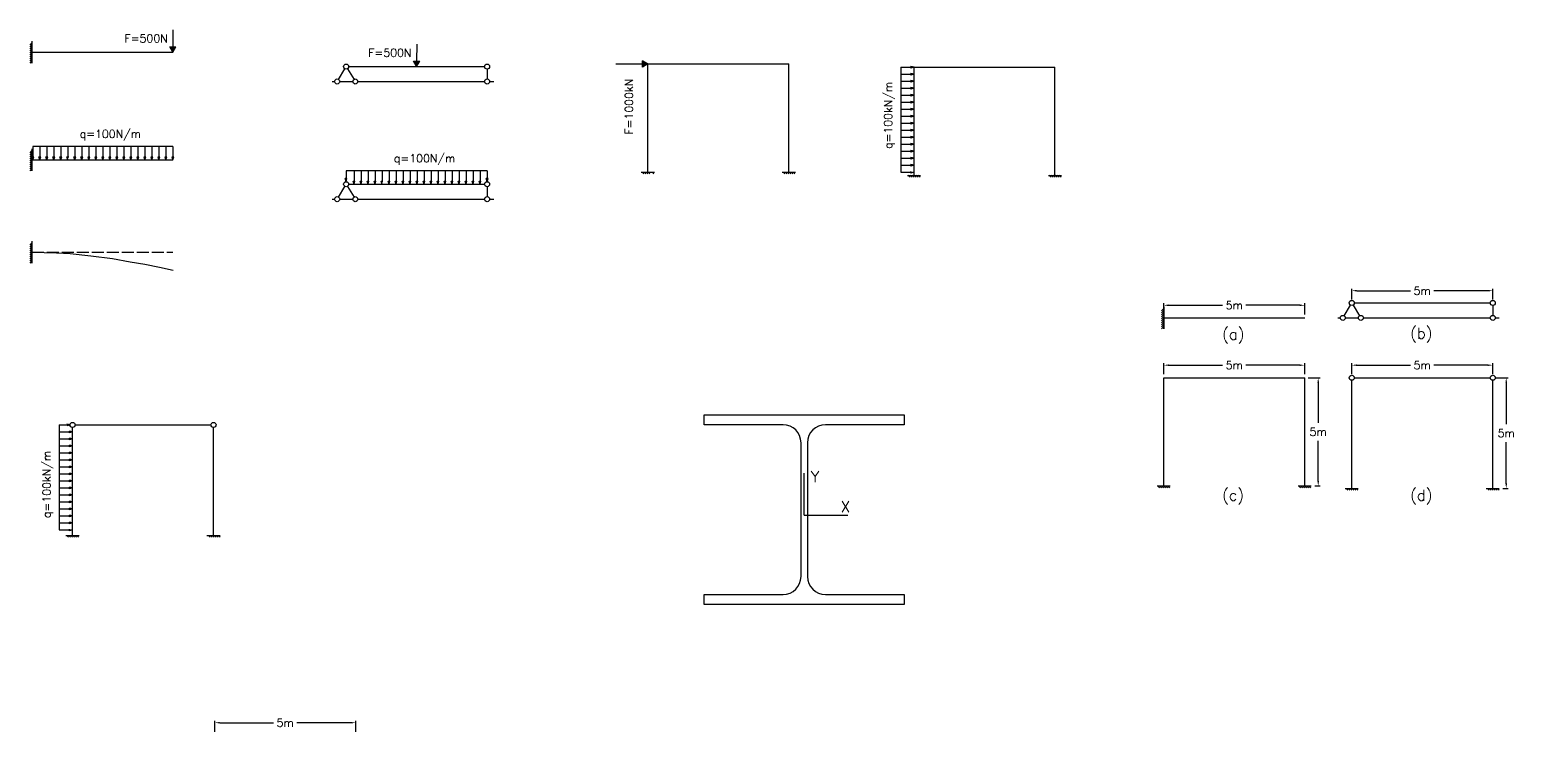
# Model space of a CAD drawing. Extents: x -3236 to -206, y -707 to -1.
# Drawn here: x -1691 to -206, y -707 to -1 of the extents above; entities that cross this region are included whole.
import ezdxf

# ---------------------------------------------------------------- set-up
doc = ezdxf.new("R2010")
doc.units = 0
doc.header["$MEASUREMENT"] = 0
doc.linetypes.add('ACAD_ISO02W100', pattern=[15, 12, -3])
doc.styles.get("Standard").update_dxf_attribs({"font": 'txt.shx', "height": 8})
doc.dimstyles.get("Standard").update_dxf_attribs({"dimtxt": 8, "dimasz": 5, "dimexe": 2, "dimexo": 3.5, "dimgap": 5, "dimtad": 0, "dimtih": 1, "dimtoh": 1, "dimdec": 4, "dimzin": 0, "dimdsep": 46, "dimtxsty": 'Standard', "dimcen": 0.09, "dimadec": 0, "dimazin": 0, "dimtfac": 1, "dimtdec": 4, "dimtofl": 0, "dimtmove": 0, "dimatfit": 3, "dimfxl": 1, "dimtolj": 1, "dimtzin": 0, "dimarcsym": 0})

# ---------------------------------------------------------------- blocks, each defined once
blk = doc.blocks.new('*D0')
at = {"color": 0, "lineweight": -2, "transparency": 16777216}
for p, q in [((-556.9, -286.1), (-556.9, -275)), ((-551.9, -277), (-498.1, -277)), ((-421, -277), (-474.8, -277)), ((-416, -286.1), (-416, -275))]:
    blk.add_line(p, q, dxfattribs=at)
at = {"color": 0, "transparency": 16777216}
for points in [[(-551.9, -276.1), (-551.9, -277.8), (-556.9, -277)], [(-421, -276.1), (-421, -277.8), (-416, -277)]]:
    blk.add_solid(points, dxfattribs=at)
at = {"layer": 'Defpoints', "color": 0, "transparency": 16777216}
for p in [(-556.9, -277), (-556.9, -289.6), (-416, -289.6)]:
    blk.add_point(p, dxfattribs=at)
at = {"color": 0, "transparency": 16777216, "insert": (-486.4, -277), "char_height": 8, "attachment_point": 5}
blk.add_mtext('\\A1;5m', dxfattribs=at)
blk = doc.blocks.new('*D1')
at = {"color": 0, "lineweight": -2, "transparency": 16777216}
for p, q in [((-368.9, -271.1), (-368.9, -260.4)), ((-363.9, -262.4), (-310.1, -262.4)), ((-233, -262.4), (-286.8, -262.4)), ((-228, -271.1), (-228, -260.4))]:
    blk.add_line(p, q, dxfattribs=at)
at = {"color": 0, "transparency": 16777216}
for points in [[(-363.9, -261.5), (-363.9, -263.2), (-368.9, -262.4)], [(-233, -261.5), (-233, -263.2), (-228, -262.4)]]:
    blk.add_solid(points, dxfattribs=at)
at = {"layer": 'Defpoints', "color": 0, "transparency": 16777216}
for p in [(-368.9, -262.4), (-368.9, -274.6), (-228, -274.6)]:
    blk.add_point(p, dxfattribs=at)
at = {"color": 0, "transparency": 16777216, "insert": (-298.5, -262.4), "char_height": 8, "attachment_point": 5}
blk.add_mtext('\\A1;5m', dxfattribs=at)
blk = doc.blocks.new('*D2')
at = {"color": 0, "lineweight": -2, "transparency": 16777216}
for p, q in [((-1505.8, -703.7), (-1505.8, -692.6)), ((-1500.8, -694.6), (-1447, -694.6)), ((-1369.9, -694.6), (-1423.7, -694.6)), ((-1364.9, -703.7), (-1364.9, -692.6))]:
    blk.add_line(p, q, dxfattribs=at)
at = {"color": 0, "transparency": 16777216}
for points in [[(-1500.8, -693.8), (-1500.8, -695.4), (-1505.8, -694.6)], [(-1369.9, -693.8), (-1369.9, -695.4), (-1364.9, -694.6)]]:
    blk.add_solid(points, dxfattribs=at)
at = {"layer": 'Defpoints', "color": 0, "transparency": 16777216}
for p in [(-1505.8, -694.6), (-1505.8, -707.2), (-1364.9, -707.2)]:
    blk.add_point(p, dxfattribs=at)
at = {"color": 0, "transparency": 16777216, "insert": (-1435.4, -694.6), "char_height": 8, "attachment_point": 5}
blk.add_mtext('\\A1;5m', dxfattribs=at)
blk = doc.blocks.new('*D3')
at = {"color": 0, "lineweight": -2, "transparency": 16777216}
for p, q in [((-556.9, -346), (-556.9, -334.9)), ((-551.9, -336.9), (-498.1, -336.9)), ((-421, -336.9), (-474.8, -336.9)), ((-416, -346), (-416, -334.9))]:
    blk.add_line(p, q, dxfattribs=at)
at = {"color": 0, "transparency": 16777216}
for points in [[(-551.9, -336.1), (-551.9, -337.7), (-556.9, -336.9)], [(-421, -336.1), (-421, -337.7), (-416, -336.9)]]:
    blk.add_solid(points, dxfattribs=at)
at = {"layer": 'Defpoints', "color": 0, "transparency": 16777216}
for p in [(-556.9, -336.9), (-556.9, -349.5), (-416, -349.5)]:
    blk.add_point(p, dxfattribs=at)
at = {"color": 0, "transparency": 16777216, "insert": (-486.4, -336.9), "char_height": 8, "attachment_point": 5}
blk.add_mtext('\\A1;5m', dxfattribs=at)
blk = doc.blocks.new('*D4')
at = {"color": 0, "lineweight": -2, "transparency": 16777216}
for p, q in [((-412.5, -349.5), (-400.5, -349.5)), ((-402.5, -354.5), (-402.5, -394.6)), ((-402.5, -452.7), (-402.5, -412.6)), ((-405.9, -457.7), (-400.5, -457.7))]:
    blk.add_line(p, q, dxfattribs=at)
at = {"color": 0, "transparency": 16777216}
for points in [[(-403.3, -354.5), (-401.6, -354.5), (-402.5, -349.5)], [(-403.3, -452.7), (-401.6, -452.7), (-402.5, -457.7)]]:
    blk.add_solid(points, dxfattribs=at)
at = {"layer": 'Defpoints', "color": 0, "transparency": 16777216}
for p in [(-416, -349.5), (-402.5, -349.5), (-409.4, -457.7)]:
    blk.add_point(p, dxfattribs=at)
at = {"color": 0, "transparency": 16777216, "insert": (-402.5, -403.6), "char_height": 8, "attachment_point": 5}
blk.add_mtext('\\A1;5m', dxfattribs=at)
blk = doc.blocks.new('*D5')
at = {"color": 0, "lineweight": -2, "transparency": 16777216}
for p, q in [((-368.9, -346), (-368.9, -334.9)), ((-363.9, -336.9), (-310.1, -336.9)), ((-233, -336.9), (-286.8, -336.9)), ((-228, -346), (-228, -334.9))]:
    blk.add_line(p, q, dxfattribs=at)
at = {"color": 0, "transparency": 16777216}
for points in [[(-363.9, -336.1), (-363.9, -337.7), (-368.9, -336.9)], [(-233, -336.1), (-233, -337.7), (-228, -336.9)]]:
    blk.add_solid(points, dxfattribs=at)
at = {"layer": 'Defpoints', "color": 0, "transparency": 16777216}
for p in [(-368.9, -336.9), (-368.9, -349.5), (-228, -349.5)]:
    blk.add_point(p, dxfattribs=at)
at = {"color": 0, "transparency": 16777216, "insert": (-298.5, -336.9), "char_height": 8, "attachment_point": 5}
blk.add_mtext('\\A1;5m', dxfattribs=at)
blk = doc.blocks.new('*D6')
at = {"color": 0, "lineweight": -2, "transparency": 16777216}
for p, q in [((-224.5, -349.5), (-212.5, -349.5)), ((-214.5, -354.5), (-214.5, -395.9)), ((-214.5, -455.2), (-214.5, -413.9)), ((-217.9, -460.2), (-212.5, -460.2))]:
    blk.add_line(p, q, dxfattribs=at)
at = {"color": 0, "transparency": 16777216}
for points in [[(-215.3, -354.5), (-213.6, -354.5), (-214.5, -349.5)], [(-215.3, -455.2), (-213.6, -455.2), (-214.5, -460.2)]]:
    blk.add_solid(points, dxfattribs=at)
at = {"layer": 'Defpoints', "color": 0, "transparency": 16777216}
for p in [(-228, -349.5), (-214.5, -349.5), (-221.4, -460.2)]:
    blk.add_point(p, dxfattribs=at)
at = {"color": 0, "transparency": 16777216, "insert": (-214.5, -404.9), "char_height": 8, "attachment_point": 5}
blk.add_mtext('\\A1;5m', dxfattribs=at)

msp = doc.modelspace()

# ---------------------------------------------------------------- hatches: boundary and pattern name
h = msp.add_hatch(color=256)
h.dxf.hatch_style = 1
h.paths.add_polyline_path([(-1544.63204, -18.43023), (-1550.81425, -18.43023), (-1547.72314, -23.78418)])
h = msp.add_hatch(color=256)
h.dxf.hatch_style = 1
h.paths.add_polyline_path([(-1300.88651, -32.77367), (-1307.06872, -32.77367), (-1303.97761, -38.12762)])
h = msp.add_hatch(color=256)
h.dxf.hatch_style = 1
h.paths.add_polyline_path([(-1078.10174, -38.62758), (-1072.74779, -35.53648), (-1078.10174, -32.44538)])
h = msp.add_hatch(color=256)
h.dxf.hatch_style = 1
h.paths.add_polyline_path([(-809.79232, -37.98875), (-809.79232, -39.67542), (-806.64496, -38.83209)])
h = msp.add_hatch(color=256)
h.dxf.hatch_style = 1
h.paths.add_polyline_path([(-809.79232, -44.98875), (-809.79232, -46.67542), (-806.64496, -45.83209)])
h = msp.add_hatch(color=256)
h.dxf.hatch_style = 1
h.paths.add_polyline_path([(-809.79232, -51.98875), (-809.79232, -53.67542), (-806.64496, -52.83209)])
h = msp.add_hatch(color=256)
h.dxf.hatch_style = 1
h.paths.add_polyline_path([(-809.79232, -58.98875), (-809.79232, -60.67542), (-806.64496, -59.83209)])
h = msp.add_hatch(color=256)
h.dxf.hatch_style = 1
h.paths.add_polyline_path([(-809.79232, -65.98875), (-809.79232, -67.67542), (-806.64496, -66.83209)])
h = msp.add_hatch(color=256)
h.dxf.hatch_style = 1
h.paths.add_polyline_path([(-809.79232, -72.98875), (-809.79232, -74.67542), (-806.64496, -73.83209)])
h = msp.add_hatch(color=256)
h.dxf.hatch_style = 1
h.paths.add_polyline_path([(-809.79232, -79.98875), (-809.79232, -81.67542), (-806.64496, -80.83209)])
h = msp.add_hatch(color=256)
h.dxf.hatch_style = 1
h.paths.add_polyline_path([(-809.79232, -86.98875), (-809.79232, -88.67542), (-806.64496, -87.83209)])
h = msp.add_hatch(color=256)
h.dxf.hatch_style = 1
h.paths.add_polyline_path([(-809.79232, -93.98875), (-809.79232, -95.67542), (-806.64496, -94.83209)])
h = msp.add_hatch(color=256)
h.dxf.hatch_style = 1
h.paths.add_polyline_path([(-809.79232, -100.98875), (-809.79232, -102.67542), (-806.64496, -101.83209)])
h = msp.add_hatch(color=256)
h.dxf.hatch_style = 1
h.paths.add_polyline_path([(-809.79232, -107.98875), (-809.79232, -109.67542), (-806.64496, -108.83209)])
h = msp.add_hatch(color=256)
h.dxf.hatch_style = 1
h.paths.add_polyline_path([(-809.79232, -107.98875), (-809.79232, -109.67542), (-806.64496, -108.83209)])
h = msp.add_hatch(color=256)
h.dxf.hatch_style = 1
h.paths.add_polyline_path([(-809.79232, -114.98875), (-809.79232, -116.67542), (-806.64496, -115.83209)])
h = msp.add_hatch(color=256)
h.dxf.hatch_style = 1
h.paths.add_polyline_path([(-1686.87981, -128.28433), (-1688.56648, -128.28433), (-1687.72314, -131.43169)])
h = msp.add_hatch(color=256)
h.dxf.hatch_style = 1
h.paths.add_polyline_path([(-1679.87981, -128.28433), (-1681.56648, -128.28433), (-1680.72314, -131.43169)])
h = msp.add_hatch(color=256)
h.dxf.hatch_style = 1
h.paths.add_polyline_path([(-1672.87981, -128.28433), (-1674.56648, -128.28433), (-1673.72314, -131.43169)])
h = msp.add_hatch(color=256)
h.dxf.hatch_style = 1
h.paths.add_polyline_path([(-1665.87981, -128.28433), (-1667.56648, -128.28433), (-1666.72314, -131.43169)])
h = msp.add_hatch(color=256)
h.dxf.hatch_style = 1
h.paths.add_polyline_path([(-1658.87981, -128.28433), (-1660.56648, -128.28433), (-1659.72314, -131.43169)])
h = msp.add_hatch(color=256)
h.dxf.hatch_style = 1
h.paths.add_polyline_path([(-1651.87981, -128.28433), (-1653.56648, -128.28433), (-1652.72314, -131.43169)])
h = msp.add_hatch(color=256)
h.dxf.hatch_style = 1
h.paths.add_polyline_path([(-1644.87981, -128.28433), (-1646.56648, -128.28433), (-1645.72314, -131.43169)])
h = msp.add_hatch(color=256)
h.dxf.hatch_style = 1
h.paths.add_polyline_path([(-1637.87981, -128.28433), (-1639.56648, -128.28433), (-1638.72314, -131.43169)])
h = msp.add_hatch(color=256)
h.dxf.hatch_style = 1
h.paths.add_polyline_path([(-1630.87981, -128.28433), (-1632.56648, -128.28433), (-1631.72314, -131.43169)])
h = msp.add_hatch(color=256)
h.dxf.hatch_style = 1
h.paths.add_polyline_path([(-1623.87981, -128.28433), (-1625.56648, -128.28433), (-1624.72314, -131.43169)])
h = msp.add_hatch(color=256)
h.dxf.hatch_style = 1
h.paths.add_polyline_path([(-1616.87981, -128.28433), (-1618.56648, -128.28433), (-1617.72314, -131.43169)])
h = msp.add_hatch(color=256)
h.dxf.hatch_style = 1
h.paths.add_polyline_path([(-1616.87981, -128.28433), (-1618.56648, -128.28433), (-1617.72314, -131.43169)])
h = msp.add_hatch(color=256)
h.dxf.hatch_style = 1
h.paths.add_polyline_path([(-1609.87981, -128.28433), (-1611.56648, -128.28433), (-1610.72314, -131.43169)])
h = msp.add_hatch(color=256)
h.dxf.hatch_style = 1
h.paths.add_polyline_path([(-1602.87981, -128.28433), (-1604.56648, -128.28433), (-1603.72314, -131.43169)])
h = msp.add_hatch(color=256)
h.dxf.hatch_style = 1
h.paths.add_polyline_path([(-1595.87981, -128.28433), (-1597.56648, -128.28433), (-1596.72314, -131.43169)])
h = msp.add_hatch(color=256)
h.dxf.hatch_style = 1
h.paths.add_polyline_path([(-1588.87981, -128.28433), (-1590.56648, -128.28433), (-1589.72314, -131.43169)])
h = msp.add_hatch(color=256)
h.dxf.hatch_style = 1
h.paths.add_polyline_path([(-1581.87981, -128.28433), (-1583.56648, -128.28433), (-1582.72314, -131.43169)])
h = msp.add_hatch(color=256)
h.dxf.hatch_style = 1
h.paths.add_polyline_path([(-1574.87981, -128.28433), (-1576.56648, -128.28433), (-1575.72314, -131.43169)])
h = msp.add_hatch(color=256)
h.dxf.hatch_style = 1
h.paths.add_polyline_path([(-1567.87981, -128.28433), (-1569.56648, -128.28433), (-1568.72314, -131.43169)])
h = msp.add_hatch(color=256)
h.dxf.hatch_style = 1
h.paths.add_polyline_path([(-1560.87981, -128.28433), (-1562.56648, -128.28433), (-1561.72314, -131.43169)])
h = msp.add_hatch(color=256)
h.dxf.hatch_style = 1
h.paths.add_polyline_path([(-1553.87981, -128.28433), (-1555.56648, -128.28433), (-1554.72314, -131.43169)])
h = msp.add_hatch(color=256)
h.dxf.hatch_style = 1
h.paths.add_polyline_path([(-1546.87981, -128.28433), (-1548.56648, -128.28433), (-1547.72314, -131.43169)])
h = msp.add_hatch(color=256)
h.dxf.hatch_style = 1
h.paths.add_polyline_path([(-809.79232, -121.98875), (-809.79232, -123.67542), (-806.64496, -122.83209)])
h = msp.add_hatch(color=256)
h.dxf.hatch_style = 1
h.paths.add_polyline_path([(-809.79232, -128.98875), (-809.79232, -130.67542), (-806.64496, -129.83209)])
h = msp.add_hatch(color=256)
h.dxf.hatch_style = 1
h.paths.add_polyline_path([(-809.79232, -135.98875), (-809.79232, -137.67542), (-806.64496, -136.83209)])
h = msp.add_hatch(color=256)
h.dxf.hatch_style = 1
h.paths.add_polyline_path([(-809.79232, -142.98875), (-809.79232, -144.67542), (-806.64496, -143.83209)])
h = msp.add_hatch(color=256)
h.dxf.hatch_style = 1
h.paths.add_polyline_path([(-1373.60812, -150.1822), (-1375.29478, -150.1822), (-1374.45145, -153.32956)])
h = msp.add_hatch(color=256)
h.dxf.hatch_style = 1
h.paths.add_polyline_path([(-1365.66044, -152.69905), (-1367.34711, -152.69905), (-1366.50377, -155.84642)])
h = msp.add_hatch(color=256)
h.dxf.hatch_style = 1
h.paths.add_polyline_path([(-1358.66044, -152.69905), (-1360.34711, -152.69905), (-1359.50377, -155.84642)])
h = msp.add_hatch(color=256)
h.dxf.hatch_style = 1
h.paths.add_polyline_path([(-1351.66044, -152.69905), (-1353.34711, -152.69905), (-1352.50377, -155.84642)])
h = msp.add_hatch(color=256)
h.dxf.hatch_style = 1
h.paths.add_polyline_path([(-1344.66044, -152.69905), (-1346.34711, -152.69905), (-1345.50377, -155.84642)])
h = msp.add_hatch(color=256)
h.dxf.hatch_style = 1
h.paths.add_polyline_path([(-1337.66044, -152.69905), (-1339.34711, -152.69905), (-1338.50377, -155.84642)])
h = msp.add_hatch(color=256)
h.dxf.hatch_style = 1
h.paths.add_polyline_path([(-1330.66044, -152.69905), (-1332.34711, -152.69905), (-1331.50377, -155.84642)])
h = msp.add_hatch(color=256)
h.dxf.hatch_style = 1
h.paths.add_polyline_path([(-1323.66044, -152.69905), (-1325.34711, -152.69905), (-1324.50377, -155.84642)])
h = msp.add_hatch(color=256)
h.dxf.hatch_style = 1
h.paths.add_polyline_path([(-1316.66044, -152.69905), (-1318.34711, -152.69905), (-1317.50377, -155.84642)])
h = msp.add_hatch(color=256)
h.dxf.hatch_style = 1
h.paths.add_polyline_path([(-1309.66044, -152.69905), (-1311.34711, -152.69905), (-1310.50377, -155.84642)])
h = msp.add_hatch(color=256)
h.dxf.hatch_style = 1
h.paths.add_polyline_path([(-1302.66044, -152.69905), (-1304.34711, -152.69905), (-1303.50377, -155.84642)])
h = msp.add_hatch(color=256)
h.dxf.hatch_style = 1
h.paths.add_polyline_path([(-1302.66044, -152.69905), (-1304.34711, -152.69905), (-1303.50377, -155.84642)])
h = msp.add_hatch(color=256)
h.dxf.hatch_style = 1
h.paths.add_polyline_path([(-1295.66044, -152.69905), (-1297.34711, -152.69905), (-1296.50377, -155.84642)])
h = msp.add_hatch(color=256)
h.dxf.hatch_style = 1
h.paths.add_polyline_path([(-1288.66044, -152.69905), (-1290.34711, -152.69905), (-1289.50377, -155.84642)])
h = msp.add_hatch(color=256)
h.dxf.hatch_style = 1
h.paths.add_polyline_path([(-1281.66044, -152.69905), (-1283.34711, -152.69905), (-1282.50377, -155.84642)])
h = msp.add_hatch(color=256)
h.dxf.hatch_style = 1
h.paths.add_polyline_path([(-1274.66044, -152.69905), (-1276.34711, -152.69905), (-1275.50377, -155.84642)])
h = msp.add_hatch(color=256)
h.dxf.hatch_style = 1
h.paths.add_polyline_path([(-1267.66044, -152.69905), (-1269.34711, -152.69905), (-1268.50377, -155.84642)])
h = msp.add_hatch(color=256)
h.dxf.hatch_style = 1
h.paths.add_polyline_path([(-1260.66044, -152.69905), (-1262.34711, -152.69905), (-1261.50377, -155.84642)])
h = msp.add_hatch(color=256)
h.dxf.hatch_style = 1
h.paths.add_polyline_path([(-1253.66044, -152.69905), (-1255.34711, -152.69905), (-1254.50377, -155.84642)])
h = msp.add_hatch(color=256)
h.dxf.hatch_style = 1
h.paths.add_polyline_path([(-1246.66044, -152.69905), (-1248.34711, -152.69905), (-1247.50377, -155.84642)])
h = msp.add_hatch(color=256)
h.dxf.hatch_style = 1
h.paths.add_polyline_path([(-1239.66044, -152.69905), (-1241.34711, -152.69905), (-1240.50377, -155.84642)])
h = msp.add_hatch(color=256)
h.dxf.hatch_style = 1
h.paths.add_polyline_path([(-1232.60026, -150.1822), (-1234.28692, -150.1822), (-1233.44359, -153.32956)])
h = msp.add_hatch(color=256)
h.dxf.hatch_style = 1
h.paths.add_polyline_path([(-1653.67485, -395.80239), (-1653.67485, -397.48906), (-1650.52749, -396.64573)])
h = msp.add_hatch(color=256)
h.dxf.hatch_style = 1
h.paths.add_polyline_path([(-1651.15799, -402.80239), (-1651.15799, -404.48906), (-1648.01063, -403.64573)])
h = msp.add_hatch(color=256)
h.dxf.hatch_style = 1
h.paths.add_polyline_path([(-1651.15799, -409.80239), (-1651.15799, -411.48906), (-1648.01063, -410.64573)])
h = msp.add_hatch(color=256)
h.dxf.hatch_style = 1
h.paths.add_polyline_path([(-1651.15799, -416.80239), (-1651.15799, -418.48906), (-1648.01063, -417.64573)])
h = msp.add_hatch(color=256)
h.dxf.hatch_style = 1
h.paths.add_polyline_path([(-1651.15799, -423.80239), (-1651.15799, -425.48906), (-1648.01063, -424.64573)])
h = msp.add_hatch(color=256)
h.dxf.hatch_style = 1
h.paths.add_polyline_path([(-1651.15799, -430.80239), (-1651.15799, -432.48906), (-1648.01063, -431.64573)])
h = msp.add_hatch(color=256)
h.dxf.hatch_style = 1
h.paths.add_polyline_path([(-1651.15799, -437.80239), (-1651.15799, -439.48906), (-1648.01063, -438.64573)])
h = msp.add_hatch(color=256)
h.dxf.hatch_style = 1
h.paths.add_polyline_path([(-1651.15799, -444.80239), (-1651.15799, -446.48906), (-1648.01063, -445.64573)])
h = msp.add_hatch(color=256)
h.dxf.hatch_style = 1
h.paths.add_polyline_path([(-1651.15799, -451.80239), (-1651.15799, -453.48906), (-1648.01063, -452.64573)])
h = msp.add_hatch(color=256)
h.dxf.hatch_style = 1
h.paths.add_polyline_path([(-1651.15799, -458.80239), (-1651.15799, -460.48906), (-1648.01063, -459.64573)])
h = msp.add_hatch(color=256)
h.dxf.hatch_style = 1
h.paths.add_polyline_path([(-1651.15799, -465.80239), (-1651.15799, -467.48906), (-1648.01063, -466.64573)])
h = msp.add_hatch(color=256)
h.dxf.hatch_style = 1
h.paths.add_polyline_path([(-1651.15799, -465.80239), (-1651.15799, -467.48906), (-1648.01063, -466.64573)])
h = msp.add_hatch(color=256)
h.dxf.hatch_style = 1
h.paths.add_polyline_path([(-1651.15799, -472.80239), (-1651.15799, -474.48906), (-1648.01063, -473.64573)])
h = msp.add_hatch(color=256)
h.dxf.hatch_style = 1
h.paths.add_polyline_path([(-1651.15799, -479.80239), (-1651.15799, -481.48906), (-1648.01063, -480.64573)])
h = msp.add_hatch(color=256)
h.dxf.hatch_style = 1
h.paths.add_polyline_path([(-1651.15799, -486.80239), (-1651.15799, -488.48906), (-1648.01063, -487.64573)])
h = msp.add_hatch(color=256)
h.dxf.hatch_style = 1
h.paths.add_polyline_path([(-1651.15799, -493.80239), (-1651.15799, -495.48906), (-1648.01063, -494.64573)])
h = msp.add_hatch(color=256)
h.dxf.hatch_style = 1
h.paths.add_polyline_path([(-1651.15799, -500.80239), (-1651.15799, -502.48906), (-1648.01063, -501.64573)])

# ---------------------------------------------------------------- linework, layer by layer
for p, q in [((-1688.67082, -14.5315), (-1690.86851, -16.72919)), ((-1688.67082, -12.83916), (-1688.67082, -34.72919)), ((-1547.60277, -1.2287), (-1547.67848, -18.43023)), ((-1688.67082, -16.5315), (-1690.86851, -18.72919)), ((-1688.67082, -16.5315), (-1690.86851, -18.72919)), ((-1688.67082, -18.5315), (-1690.86851, -20.72919)), ((-1688.67082, -20.5315), (-1690.86851, -22.72919)), ((-1688.67082, -22.5315), (-1690.86851, -24.72919)), ((-1688.67082, -22.5315), (-1690.86851, -24.72919)), ((-1688.67082, -24.5315), (-1690.86851, -26.72919)), ((-1688.67082, -26.5315), (-1690.86851, -28.72919)), ((-1688.67082, -28.5315), (-1690.86851, -30.72919)), ((-1688.67082, -34.72919), (-1688.67082, -23.78418)), ((-1688.67082, -23.78418), (-1547.72314, -23.78418)), ((-1547.72314, -23.78418), (-1550.81425, -18.43023)), ((-1550.81425, -18.43023), (-1544.63204, -18.43023)), ((-1547.72314, -23.78418), (-1544.63204, -18.43023)), ((-1303.85724, -15.57214), (-1303.93295, -32.77367)), ((-1688.67082, -30.5315), (-1690.86851, -32.72919)), ((-1688.67082, -32.5315), (-1690.86851, -34.72919)), ((-1382.13695, -50.9353), (-1375.74647, -40.28574)), ((-1373.13504, -40.27276), (-1366.58379, -50.94828)), ((-1371.93459, -38.12762), (-1236.02063, -38.12762)), ((-1303.97761, -38.12762), (-1307.06872, -32.77367)), ((-1307.06872, -32.77367), (-1300.88651, -32.77367)), ((-1303.97761, -38.12762), (-1300.88651, -32.77367)), ((-1233.50377, -40.64447), (-1233.50377, -50.57657)), ((-1104.69641, -35.41611), (-1078.10174, -35.49181)), ((-1072.74779, -35.53648), (-1078.10174, -32.44538)), ((-1078.10174, -38.62758), (-1078.10174, -32.44538)), ((-1072.74779, -35.53648), (-1078.10174, -38.62758)), ((-1072.74779, -143.76428), (-1072.74779, -35.53648)), ((-1072.74779, -35.53648), (-931.80011, -35.53648)), ((-931.80011, -143.76428), (-931.80011, -35.53648)), ((-819.87448, -38.71172), (-809.79232, -38.78742)), ((-819.87448, -38.71172), (-819.87448, -143.71172)), ((-806.64496, -38.83209), (-809.79232, -37.98875)), ((-809.79232, -39.67542), (-809.79232, -37.98875)), ((-806.64496, -38.83209), (-809.79232, -39.67542)), ((-806.64496, -147.05989), (-806.64496, -38.83209)), ((-806.64496, -38.83209), (-665.69728, -38.83209)), ((-665.69728, -147.05989), (-665.69728, -38.83209)), ((-1388.29324, -53.09342), (-1385.94883, -53.09342)), ((-1380.91512, -53.09342), (-1367.78423, -53.09342)), ((-1362.75052, -53.09342), (-1236.02063, -53.09342)), ((-1230.98692, -53.09342), (-1226.93656, -53.09342)), ((-819.87448, -45.71172), (-809.79232, -45.78742)), ((-819.87448, -52.71172), (-809.79232, -52.78742)), ((-806.64496, -45.83209), (-809.79232, -44.98875)), ((-809.79232, -46.67542), (-809.79232, -44.98875)), ((-806.64496, -45.83209), (-809.79232, -46.67542)), ((-806.64496, -52.83209), (-809.79232, -51.98875)), ((-809.79232, -53.67542), (-809.79232, -51.98875)), ((-806.64496, -52.83209), (-809.79232, -53.67542)), ((-806.64496, -59.83209), (-809.79232, -58.98875)), ((-809.79232, -60.67542), (-809.79232, -58.98875)), ((-819.87448, -59.71172), (-809.79232, -59.78742)), ((-819.87448, -66.71172), (-809.79232, -66.78742)), ((-819.87448, -73.71172), (-809.79232, -73.78742)), ((-806.64496, -59.83209), (-809.79232, -60.67542)), ((-806.64496, -66.83209), (-809.79232, -65.98875)), ((-809.79232, -67.67542), (-809.79232, -65.98875)), ((-806.64496, -66.83209), (-809.79232, -67.67542)), ((-806.64496, -73.83209), (-809.79232, -72.98875)), ((-809.79232, -74.67542), (-809.79232, -72.98875)), ((-806.64496, -73.83209), (-809.79232, -72.98875)), ((-809.79232, -74.67542), (-809.79232, -72.98875)), ((-806.64496, -73.83209), (-809.79232, -74.67542)), ((-806.64496, -73.83209), (-809.79232, -74.67542)), ((-819.87448, -80.71172), (-809.79232, -80.78742)), ((-819.87448, -87.71172), (-809.79232, -87.78742)), ((-806.64496, -80.83209), (-809.79232, -79.98875)), ((-809.79232, -81.67542), (-809.79232, -79.98875)), ((-806.64496, -80.83209), (-809.79232, -81.67542)), ((-806.64496, -87.83209), (-809.79232, -86.98875)), ((-809.79232, -88.67542), (-809.79232, -86.98875)), ((-806.64496, -87.83209), (-809.79232, -88.67542)), ((-819.87448, -94.71172), (-809.79232, -94.78742)), ((-819.87448, -101.71172), (-809.79232, -101.78742)), ((-806.64496, -94.83209), (-809.79232, -93.98875)), ((-809.79232, -95.67542), (-809.79232, -93.98875)), ((-806.64496, -94.83209), (-809.79232, -95.67542)), ((-806.64496, -101.83209), (-809.79232, -100.98875)), ((-809.79232, -102.67542), (-809.79232, -100.98875)), ((-806.64496, -101.83209), (-809.79232, -102.67542)), ((-1687.60277, -118.20217), (-1687.67848, -128.28433)), ((-1547.60277, -118.20217), (-1687.60277, -118.20217)), ((-1680.60277, -118.20217), (-1680.67848, -128.28433)), ((-1673.60277, -118.20217), (-1673.67848, -128.28433)), ((-1666.60277, -118.20217), (-1666.67848, -128.28433)), ((-1659.60277, -118.20217), (-1659.67848, -128.28433)), ((-1652.60277, -118.20217), (-1652.67848, -128.28433)), ((-1645.60277, -118.20217), (-1645.67848, -128.28433)), ((-1638.60277, -118.20217), (-1638.67848, -128.28433)), ((-1631.60277, -118.20217), (-1631.67848, -128.28433)), ((-1624.60277, -118.20217), (-1624.67848, -128.28433)), ((-1617.60277, -118.20217), (-1617.67848, -128.28433)), ((-1617.60277, -118.20217), (-1617.67848, -128.28433)), ((-1610.60277, -118.20217), (-1610.67848, -128.28433)), ((-1603.60277, -118.20217), (-1603.67848, -128.28433)), ((-1596.60277, -118.20217), (-1596.67848, -128.28433)), ((-1589.60277, -118.20217), (-1589.67848, -128.28433)), ((-1582.60277, -118.20217), (-1582.67848, -128.28433)), ((-1575.60277, -118.20217), (-1575.67848, -128.28433)), ((-1568.60277, -118.20217), (-1568.67848, -128.28433)), ((-1561.60277, -118.20217), (-1561.67848, -128.28433)), ((-1554.60277, -118.20217), (-1554.67848, -128.28433)), ((-1547.60277, -118.20217), (-1547.67848, -128.28433)), ((-819.87448, -108.71172), (-809.79232, -108.78742)), ((-819.87448, -108.71172), (-809.79232, -108.78742)), ((-819.87448, -115.71172), (-809.79232, -115.78742)), ((-806.64496, -108.83209), (-809.79232, -107.98875)), ((-809.79232, -109.67542), (-809.79232, -107.98875)), ((-806.64496, -108.83209), (-809.79232, -107.98875)), ((-809.79232, -109.67542), (-809.79232, -107.98875)), ((-806.64496, -108.83209), (-809.79232, -109.67542)), ((-806.64496, -108.83209), (-809.79232, -109.67542)), ((-806.64496, -115.83209), (-809.79232, -114.98875)), ((-809.79232, -116.67542), (-809.79232, -114.98875)), ((-806.64496, -115.83209), (-809.79232, -116.67542)), ((-1688.67082, -122.17902), (-1690.86851, -124.37671)), ((-1688.67082, -124.17902), (-1690.86851, -126.37671)), ((-1688.67082, -124.17902), (-1690.86851, -126.37671)), ((-1688.67082, -126.17902), (-1690.86851, -128.37671)), ((-1688.67082, -128.17902), (-1690.86851, -130.37671)), ((-1688.67082, -130.17902), (-1690.86851, -132.37671)), ((-1688.67082, -130.17902), (-1690.86851, -132.37671)), ((-1688.67082, -132.17902), (-1690.86851, -134.37671)), ((-1688.67082, -120.48668), (-1688.67082, -142.37671)), ((-1688.67082, -142.37671), (-1688.67082, -131.43169)), ((-1688.67082, -131.43169), (-1547.72314, -131.43169)), ((-1687.72314, -131.43169), (-1688.56648, -128.28433)), ((-1688.56648, -128.28433), (-1686.87981, -128.28433)), ((-1687.72314, -131.43169), (-1688.56648, -128.28433)), ((-1688.56648, -128.28433), (-1686.87981, -128.28433)), ((-1687.72314, -131.43169), (-1686.87981, -128.28433)), ((-1687.72314, -131.43169), (-1686.87981, -128.28433)), ((-1680.72314, -131.43169), (-1681.56648, -128.28433)), ((-1681.56648, -128.28433), (-1679.87981, -128.28433)), ((-1680.72314, -131.43169), (-1679.87981, -128.28433)), ((-1673.72314, -131.43169), (-1674.56648, -128.28433)), ((-1674.56648, -128.28433), (-1672.87981, -128.28433)), ((-1673.72314, -131.43169), (-1672.87981, -128.28433)), ((-1666.72314, -131.43169), (-1667.56648, -128.28433)), ((-1667.56648, -128.28433), (-1665.87981, -128.28433)), ((-1666.72314, -131.43169), (-1665.87981, -128.28433)), ((-1659.72314, -131.43169), (-1660.56648, -128.28433)), ((-1660.56648, -128.28433), (-1658.87981, -128.28433)), ((-1659.72314, -131.43169), (-1658.87981, -128.28433)), ((-1652.72314, -131.43169), (-1653.56648, -128.28433)), ((-1653.56648, -128.28433), (-1651.87981, -128.28433)), ((-1645.72314, -131.43169), (-1646.56648, -128.28433)), ((-1646.56648, -128.28433), (-1644.87981, -128.28433)), ((-1645.72314, -131.43169), (-1644.87981, -128.28433)), ((-1638.72314, -131.43169), (-1639.56648, -128.28433)), ((-1639.56648, -128.28433), (-1637.87981, -128.28433)), ((-1638.72314, -131.43169), (-1637.87981, -128.28433)), ((-1631.72314, -131.43169), (-1632.56648, -128.28433)), ((-1632.56648, -128.28433), (-1630.87981, -128.28433)), ((-1631.72314, -131.43169), (-1630.87981, -128.28433)), ((-1624.72314, -131.43169), (-1625.56648, -128.28433)), ((-1625.56648, -128.28433), (-1623.87981, -128.28433)), ((-1624.72314, -131.43169), (-1623.87981, -128.28433)), ((-1617.72314, -131.43169), (-1618.56648, -128.28433)), ((-1618.56648, -128.28433), (-1616.87981, -128.28433)), ((-1617.72314, -131.43169), (-1618.56648, -128.28433)), ((-1618.56648, -128.28433), (-1616.87981, -128.28433)), ((-1617.72314, -131.43169), (-1616.87981, -128.28433)), ((-1617.72314, -131.43169), (-1616.87981, -128.28433)), ((-1610.72314, -131.43169), (-1611.56648, -128.28433)), ((-1611.56648, -128.28433), (-1609.87981, -128.28433)), ((-1610.72314, -131.43169), (-1609.87981, -128.28433)), ((-1603.72314, -131.43169), (-1604.56648, -128.28433)), ((-1604.56648, -128.28433), (-1602.87981, -128.28433)), ((-1603.72314, -131.43169), (-1602.87981, -128.28433)), ((-1596.72314, -131.43169), (-1597.56648, -128.28433)), ((-1597.56648, -128.28433), (-1595.87981, -128.28433)), ((-1596.72314, -131.43169), (-1595.87981, -128.28433)), ((-1589.72314, -131.43169), (-1590.56648, -128.28433)), ((-1590.56648, -128.28433), (-1588.87981, -128.28433)), ((-1589.72314, -131.43169), (-1588.87981, -128.28433)), ((-1582.72314, -131.43169), (-1583.56648, -128.28433)), ((-1583.56648, -128.28433), (-1581.87981, -128.28433)), ((-1582.72314, -131.43169), (-1583.56648, -128.28433)), ((-1583.56648, -128.28433), (-1581.87981, -128.28433)), ((-1582.72314, -131.43169), (-1581.87981, -128.28433)), ((-1582.72314, -131.43169), (-1581.87981, -128.28433)), ((-1575.72314, -131.43169), (-1576.56648, -128.28433)), ((-1576.56648, -128.28433), (-1574.87981, -128.28433)), ((-1575.72314, -131.43169), (-1574.87981, -128.28433)), ((-1568.72314, -131.43169), (-1569.56648, -128.28433)), ((-1569.56648, -128.28433), (-1567.87981, -128.28433)), ((-1568.72314, -131.43169), (-1567.87981, -128.28433)), ((-1561.72314, -131.43169), (-1562.56648, -128.28433)), ((-1562.56648, -128.28433), (-1560.87981, -128.28433)), ((-1561.72314, -131.43169), (-1560.87981, -128.28433)), ((-1554.72314, -131.43169), (-1555.56648, -128.28433)), ((-1555.56648, -128.28433), (-1553.87981, -128.28433)), ((-1554.72314, -131.43169), (-1553.87981, -128.28433)), ((-1547.72314, -131.43169), (-1548.56648, -128.28433)), ((-1548.56648, -128.28433), (-1546.87981, -128.28433)), ((-1547.72314, -131.43169), (-1546.87981, -128.28433)), ((-819.87448, -122.71172), (-809.79232, -122.78742)), ((-819.87448, -129.71172), (-809.79232, -129.78742)), ((-806.64496, -122.83209), (-809.79232, -121.98875)), ((-809.79232, -123.67542), (-809.79232, -121.98875)), ((-806.64496, -122.83209), (-809.79232, -123.67542)), ((-806.64496, -129.83209), (-809.79232, -128.98875)), ((-809.79232, -130.67542), (-809.79232, -128.98875)), ((-806.64496, -129.83209), (-809.79232, -130.67542)), ((-1688.67082, -134.17902), (-1690.86851, -136.37671)), ((-1688.67082, -136.17902), (-1690.86851, -138.37671)), ((-1688.67082, -138.17902), (-1690.86851, -140.37671)), ((-1688.67082, -140.17902), (-1690.86851, -142.37671)), ((-1374.39126, -142.61689), (-1374.45145, -150.1822)), ((-1233.3834, -142.61689), (-1374.39126, -142.61689)), ((-1366.3834, -142.61689), (-1366.45911, -152.69905)), ((-1359.3834, -142.61689), (-1359.45911, -152.69905)), ((-1352.3834, -142.61689), (-1352.45911, -152.69905)), ((-1345.3834, -142.61689), (-1345.45911, -152.69905)), ((-1338.3834, -142.61689), (-1338.45911, -152.69905)), ((-1331.3834, -142.61689), (-1331.45911, -152.69905)), ((-1324.3834, -142.61689), (-1324.45911, -152.69905)), ((-1317.3834, -142.61689), (-1317.45911, -152.69905)), ((-1310.3834, -142.61689), (-1310.45911, -152.69905)), ((-1303.3834, -142.61689), (-1303.45911, -152.69905)), ((-1303.3834, -142.61689), (-1303.45911, -152.69905)), ((-1296.3834, -142.61689), (-1296.45911, -152.69905)), ((-1289.3834, -142.61689), (-1289.45911, -152.69905)), ((-1282.3834, -142.61689), (-1282.45911, -152.69905)), ((-1275.3834, -142.61689), (-1275.45911, -152.69905)), ((-1268.3834, -142.61689), (-1268.45911, -152.69905)), ((-1261.3834, -142.61689), (-1261.45911, -152.69905)), ((-1254.3834, -142.61689), (-1254.45911, -152.69905)), ((-1247.3834, -142.61689), (-1247.45911, -152.69905)), ((-1240.3834, -142.61689), (-1240.45911, -152.69905)), ((-1233.3834, -142.61689), (-1233.44359, -150.1822)), ((-1079.31323, -143.76428), (-1066.18235, -143.76428)), ((-1076.70263, -145.49688), (-1078.43523, -143.76428)), ((-1074.70263, -145.49688), (-1076.43523, -143.76428)), ((-1072.70263, -145.49688), (-1074.43523, -143.76428)), ((-1072.70263, -145.49688), (-1074.43523, -143.76428)), ((-1070.70263, -145.49688), (-1072.43523, -143.76428)), ((-1066.70263, -145.49688), (-1068.43523, -143.76428)), ((-1066.70263, -145.49688), (-1068.43523, -143.76428)), ((-938.36555, -143.76428), (-925.23467, -143.76428)), ((-935.75495, -145.49688), (-937.48756, -143.76428)), ((-933.75495, -145.49688), (-935.48756, -143.76428)), ((-931.75495, -145.49688), (-933.48756, -143.76428)), ((-931.75495, -145.49688), (-933.48756, -143.76428)), ((-929.75495, -145.49688), (-931.48756, -143.76428)), ((-927.75495, -145.49688), (-929.48756, -143.76428)), ((-925.75495, -145.49688), (-927.48756, -143.76428)), ((-925.75495, -145.49688), (-927.48756, -143.76428)), ((-819.87448, -136.71172), (-809.79232, -136.78742)), ((-819.87448, -143.71172), (-809.79232, -143.78742)), ((-813.2104, -147.05989), (-800.07952, -147.05989)), ((-810.5998, -148.79249), (-812.33241, -147.05989)), ((-808.5998, -148.79249), (-810.33241, -147.05989)), ((-806.64496, -136.83209), (-809.79232, -135.98875)), ((-809.79232, -137.67542), (-809.79232, -135.98875)), ((-806.64496, -136.83209), (-809.79232, -137.67542)), ((-809.79232, -144.67542), (-809.79232, -142.98875)), ((-806.64496, -143.83209), (-809.79232, -144.67542)), ((-806.5998, -148.79249), (-808.33241, -147.05989)), ((-806.5998, -148.79249), (-808.33241, -147.05989)), ((-804.5998, -148.79249), (-806.33241, -147.05989)), ((-802.5998, -148.79249), (-804.33241, -147.05989)), ((-800.5998, -148.79249), (-802.33241, -147.05989)), ((-800.5998, -148.79249), (-802.33241, -147.05989)), ((-672.26273, -147.05989), (-659.13184, -147.05989)), ((-669.65212, -148.79249), (-671.38473, -147.05989)), ((-667.65212, -148.79249), (-669.38473, -147.05989)), ((-665.65212, -148.79249), (-667.38473, -147.05989)), ((-665.65212, -148.79249), (-667.38473, -147.05989)), ((-663.65212, -148.79249), (-665.38473, -147.05989)), ((-661.65212, -148.79249), (-663.38473, -147.05989)), ((-659.65212, -148.79249), (-661.38473, -147.05989)), ((-659.65212, -148.79249), (-661.38473, -147.05989)), ((-1382.13695, -168.6541), (-1375.74647, -158.00454)), ((-1374.45145, -153.32956), (-1375.29478, -150.1822)), ((-1374.45145, -153.32956), (-1375.29478, -150.1822)), ((-1373.60812, -150.1822), (-1375.29478, -150.1822)), ((-1374.45145, -153.32956), (-1373.60812, -150.1822)), ((-1374.45145, -153.32956), (-1373.60812, -150.1822)), ((-1373.13504, -157.99156), (-1366.58379, -168.66708)), ((-1371.93459, -155.84642), (-1236.02063, -155.84642)), ((-1366.50377, -155.84642), (-1367.34711, -152.69905)), ((-1367.34711, -152.69905), (-1365.66044, -152.69905)), ((-1366.50377, -155.84642), (-1365.66044, -152.69905)), ((-1359.50377, -155.84642), (-1360.34711, -152.69905)), ((-1360.34711, -152.69905), (-1358.66044, -152.69905)), ((-1359.50377, -155.84642), (-1358.66044, -152.69905)), ((-1352.50377, -155.84642), (-1353.34711, -152.69905)), ((-1353.34711, -152.69905), (-1351.66044, -152.69905)), ((-1352.50377, -155.84642), (-1351.66044, -152.69905)), ((-1345.50377, -155.84642), (-1346.34711, -152.69905)), ((-1346.34711, -152.69905), (-1344.66044, -152.69905)), ((-1345.50377, -155.84642), (-1344.66044, -152.69905)), ((-1338.50377, -155.84642), (-1339.34711, -152.69905)), ((-1339.34711, -152.69905), (-1337.66044, -152.69905)), ((-1331.50377, -155.84642), (-1332.34711, -152.69905)), ((-1332.34711, -152.69905), (-1330.66044, -152.69905)), ((-1331.50377, -155.84642), (-1330.66044, -152.69905)), ((-1324.50377, -155.84642), (-1325.34711, -152.69905)), ((-1325.34711, -152.69905), (-1323.66044, -152.69905)), ((-1324.50377, -155.84642), (-1323.66044, -152.69905)), ((-1317.50377, -155.84642), (-1318.34711, -152.69905)), ((-1318.34711, -152.69905), (-1316.66044, -152.69905)), ((-1317.50377, -155.84642), (-1316.66044, -152.69905)), ((-1310.50377, -155.84642), (-1311.34711, -152.69905)), ((-1311.34711, -152.69905), (-1309.66044, -152.69905)), ((-1310.50377, -155.84642), (-1309.66044, -152.69905)), ((-1303.50377, -155.84642), (-1304.34711, -152.69905)), ((-1304.34711, -152.69905), (-1302.66044, -152.69905)), ((-1303.50377, -155.84642), (-1304.34711, -152.69905)), ((-1304.34711, -152.69905), (-1302.66044, -152.69905)), ((-1303.50377, -155.84642), (-1302.66044, -152.69905)), ((-1303.50377, -155.84642), (-1302.66044, -152.69905)), ((-1296.50377, -155.84642), (-1297.34711, -152.69905)), ((-1297.34711, -152.69905), (-1295.66044, -152.69905)), ((-1296.50377, -155.84642), (-1295.66044, -152.69905)), ((-1289.50377, -155.84642), (-1290.34711, -152.69905)), ((-1290.34711, -152.69905), (-1288.66044, -152.69905)), ((-1289.50377, -155.84642), (-1288.66044, -152.69905)), ((-1282.50377, -155.84642), (-1283.34711, -152.69905)), ((-1283.34711, -152.69905), (-1281.66044, -152.69905)), ((-1282.50377, -155.84642), (-1281.66044, -152.69905)), ((-1275.50377, -155.84642), (-1276.34711, -152.69905)), ((-1276.34711, -152.69905), (-1274.66044, -152.69905)), ((-1275.50377, -155.84642), (-1274.66044, -152.69905)), ((-1268.50377, -155.84642), (-1269.34711, -152.69905)), ((-1269.34711, -152.69905), (-1267.66044, -152.69905)), ((-1268.50377, -155.84642), (-1269.34711, -152.69905)), ((-1269.34711, -152.69905), (-1267.66044, -152.69905)), ((-1268.50377, -155.84642), (-1267.66044, -152.69905)), ((-1268.50377, -155.84642), (-1267.66044, -152.69905)), ((-1261.50377, -155.84642), (-1262.34711, -152.69905)), ((-1262.34711, -152.69905), (-1260.66044, -152.69905)), ((-1261.50377, -155.84642), (-1260.66044, -152.69905)), ((-1254.50377, -155.84642), (-1255.34711, -152.69905)), ((-1255.34711, -152.69905), (-1253.66044, -152.69905)), ((-1254.50377, -155.84642), (-1253.66044, -152.69905)), ((-1247.50377, -155.84642), (-1248.34711, -152.69905)), ((-1248.34711, -152.69905), (-1246.66044, -152.69905)), ((-1247.50377, -155.84642), (-1246.66044, -152.69905)), ((-1240.50377, -155.84642), (-1241.34711, -152.69905)), ((-1241.34711, -152.69905), (-1239.66044, -152.69905)), ((-1240.50377, -155.84642), (-1239.66044, -152.69905)), ((-1233.44359, -153.32956), (-1234.28692, -150.1822)), ((-1233.44359, -153.32956), (-1234.28692, -150.1822)), ((-1232.60026, -150.1822), (-1234.28692, -150.1822)), ((-1233.50377, -158.36327), (-1233.50377, -168.29537)), ((-1233.44359, -153.32956), (-1232.60026, -150.1822)), ((-1233.44359, -153.32956), (-1232.60026, -150.1822)), ((-1388.29324, -170.81222), (-1385.94883, -170.81222)), ((-1380.91512, -170.81222), (-1367.78423, -170.81222)), ((-1362.75052, -170.81222), (-1236.02063, -170.81222)), ((-1230.98692, -170.81222), (-1226.93656, -170.81222)), ((-1688.67082, -214.54111), (-1690.86851, -216.7388)), ((-1688.67082, -216.54111), (-1690.86851, -218.7388)), ((-1688.67082, -216.54111), (-1690.86851, -218.7388)), ((-1688.67082, -218.54111), (-1690.86851, -220.7388)), ((-1688.67082, -220.54111), (-1690.86851, -222.7388)), ((-1688.67082, -222.54111), (-1690.86851, -224.7388)), ((-1688.67082, -222.54111), (-1690.86851, -224.7388)), ((-1688.67082, -212.84878), (-1688.67082, -234.7388)), ((-1688.67082, -224.54111), (-1690.86851, -226.7388)), ((-1688.67082, -226.54111), (-1690.86851, -228.7388)), ((-1688.67082, -228.54111), (-1690.86851, -230.7388)), ((-1688.67082, -230.54111), (-1690.86851, -232.7388)), ((-1688.67082, -232.54111), (-1690.86851, -234.7388)), ((-1688.67082, -234.7388), (-1688.67082, -223.79379)), ((-1688.67082, -223.79379), (-1664.04959, -224.49566)), ((-1664.04959, -224.49566), (-1650.39472, -225.25371)), ((-1650.39472, -225.25371), (-1629.69567, -227.36542)), ((-1629.69567, -227.36542), (-1608.18247, -230.30206)), ((-1608.18247, -230.30206), (-1590.26749, -233.39421)), ((-1590.26749, -233.39421), (-1575.81871, -235.80074)), ((-1575.81871, -235.80074), (-1561.13344, -238.84435)), ((-1561.13344, -238.84435), (-1547.45877, -241.6785)), ((-556.92018, -280.31667), (-559.11787, -282.51436)), ((-556.92018, -278.62433), (-556.92018, -300.51436)), ((-376.62975, -287.41122), (-370.23927, -276.76166)), ((-367.62783, -276.74868), (-361.07658, -287.4242)), ((-366.42739, -274.60354), (-230.51342, -274.60354)), ((-227.99657, -277.12039), (-227.99657, -287.05249)), ((-556.92018, -282.31667), (-559.11787, -284.51436)), ((-556.92018, -282.31667), (-559.11787, -284.51436)), ((-556.92018, -284.31667), (-559.11787, -286.51436)), ((-556.92018, -286.31667), (-559.11787, -288.51436)), ((-556.92018, -288.31667), (-559.11787, -290.51436)), ((-556.92018, -288.31667), (-559.11787, -290.51436)), ((-556.92018, -290.31667), (-559.11787, -292.51436)), ((-556.92018, -292.31667), (-559.11787, -294.51436)), ((-556.92018, -294.31667), (-559.11787, -296.51436)), ((-556.92018, -296.31667), (-559.11787, -298.51436)), ((-556.92018, -289.56934), (-415.9725, -289.56934)), ((-556.92018, -300.51436), (-556.92018, -289.56934)), ((-382.78603, -289.56934), (-380.44163, -289.56934)), ((-375.40791, -289.56934), (-362.27703, -289.56934)), ((-357.24331, -289.56934), (-230.51342, -289.56934)), ((-225.47971, -289.56934), (-221.42936, -289.56934)), ((-556.92018, -298.31667), (-559.11787, -300.51436)), ((-556.92018, -457.72987), (-556.92018, -349.50207)), ((-556.92018, -349.50207), (-415.9725, -349.50207)), ((-415.9725, -457.72987), (-415.9725, -349.50207)), ((-368.94424, -460.24672), (-368.94424, -352.01892)), ((-366.42739, -349.50207), (-230.51342, -349.50207)), ((-227.99657, -460.24672), (-227.99657, -352.01892)), ((-1661.24015, -396.52536), (-1661.24015, -501.52536)), ((-1661.24015, -396.54425), (-1653.67485, -396.60106)), ((-1650.52749, -396.64573), (-1653.67485, -395.80239)), ((-1650.52749, -396.64573), (-1653.67485, -397.48906)), ((-1651.15799, -397.48906), (-1651.15799, -395.80239)), ((-1648.01063, -507.39038), (-1648.01063, -399.16258)), ((-1645.49377, -396.64573), (-1509.57981, -396.64573)), ((-1507.06295, -507.39038), (-1507.06295, -399.16258)), ((-1016.35893, -386.42274), (-816.35893, -386.42274)), ((-1016.35893, -396.42274), (-1016.35893, -386.42274)), ((-937.60893, -396.42274), (-1016.35893, -396.42274)), ((-816.35893, -396.42274), (-895.10893, -396.42274)), ((-816.35893, -386.42274), (-816.35893, -396.42274)), ((-1661.24015, -403.52536), (-1651.15799, -403.60106)), ((-1661.24015, -410.52536), (-1651.15799, -410.60106)), ((-1648.01063, -403.64573), (-1651.15799, -402.80239)), ((-1651.15799, -404.48906), (-1651.15799, -402.80239)), ((-1648.01063, -403.64573), (-1651.15799, -404.48906)), ((-1648.01063, -410.64573), (-1651.15799, -409.80239)), ((-1651.15799, -411.48906), (-1651.15799, -409.80239)), ((-1648.01063, -410.64573), (-1651.15799, -411.48906)), ((-919.60893, -548.42274), (-919.60893, -414.42274)), ((-913.10893, -414.42274), (-913.10893, -548.42274)), ((-1661.24015, -417.52536), (-1651.15799, -417.60106)), ((-1661.24015, -424.52536), (-1651.15799, -424.60106)), ((-1648.01063, -417.64573), (-1651.15799, -416.80239)), ((-1651.15799, -418.48906), (-1651.15799, -416.80239)), ((-1648.01063, -417.64573), (-1651.15799, -418.48906)), ((-1648.01063, -424.64573), (-1651.15799, -423.80239)), ((-1651.15799, -425.48906), (-1651.15799, -423.80239)), ((-1648.01063, -424.64573), (-1651.15799, -425.48906)), ((-1661.24015, -431.52536), (-1651.15799, -431.60106)), ((-1661.24015, -438.52536), (-1651.15799, -438.60106)), ((-1648.01063, -431.64573), (-1651.15799, -430.80239)), ((-1651.15799, -432.48906), (-1651.15799, -430.80239)), ((-1648.01063, -431.64573), (-1651.15799, -430.80239)), ((-1651.15799, -432.48906), (-1651.15799, -430.80239)), ((-1648.01063, -431.64573), (-1651.15799, -432.48906)), ((-1648.01063, -431.64573), (-1651.15799, -432.48906)), ((-1648.01063, -438.64573), (-1651.15799, -437.80239)), ((-1651.15799, -439.48906), (-1651.15799, -437.80239)), ((-1648.01063, -438.64573), (-1651.15799, -439.48906)), ((-1648.01063, -445.64573), (-1651.15799, -444.80239)), ((-1651.15799, -446.48906), (-1651.15799, -444.80239)), ((-916.35893, -487.07907), (-916.35893, -444.92914)), ((-1661.24015, -445.52536), (-1651.15799, -445.60106)), ((-1661.24015, -452.52536), (-1651.15799, -452.60106)), ((-1661.24015, -459.52536), (-1651.15799, -459.60106)), ((-1648.01063, -445.64573), (-1651.15799, -446.48906)), ((-1648.01063, -452.64573), (-1651.15799, -451.80239)), ((-1651.15799, -453.48906), (-1651.15799, -451.80239)), ((-1648.01063, -452.64573), (-1651.15799, -453.48906)), ((-1648.01063, -459.64573), (-1651.15799, -458.80239)), ((-1651.15799, -460.48906), (-1651.15799, -458.80239)), ((-1648.01063, -459.64573), (-1651.15799, -460.48906)), ((-563.48562, -457.72987), (-550.35474, -457.72987)), ((-560.87502, -459.46247), (-562.60763, -457.72987)), ((-558.87502, -459.46247), (-560.60763, -457.72987)), ((-556.87502, -459.46247), (-558.60763, -457.72987)), ((-556.87502, -459.46247), (-558.60763, -457.72987)), ((-554.87502, -459.46247), (-556.60763, -457.72987)), ((-552.87502, -459.46247), (-554.60763, -457.72987)), ((-550.87502, -459.46247), (-552.60763, -457.72987)), ((-550.87502, -459.46247), (-552.60763, -457.72987)), ((-422.53795, -457.72987), (-409.40706, -457.72987)), ((-419.92734, -459.46247), (-421.65995, -457.72987)), ((-417.92734, -459.46247), (-419.65995, -457.72987)), ((-415.92734, -459.46247), (-417.65995, -457.72987)), ((-415.92734, -459.46247), (-417.65995, -457.72987)), ((-413.92734, -459.46247), (-415.65995, -457.72987)), ((-411.92734, -459.46247), (-413.65995, -457.72987)), ((-409.92734, -459.46247), (-411.65995, -457.72987)), ((-409.92734, -459.46247), (-411.65995, -457.72987)), ((-1661.24015, -466.52536), (-1651.15799, -466.60106)), ((-1661.24015, -466.52536), (-1651.15799, -466.60106)), ((-1661.24015, -473.52536), (-1651.15799, -473.60106)), ((-1648.01063, -466.64573), (-1651.15799, -465.80239)), ((-1651.15799, -467.48906), (-1651.15799, -465.80239)), ((-1648.01063, -466.64573), (-1651.15799, -465.80239)), ((-1651.15799, -467.48906), (-1651.15799, -465.80239)), ((-1648.01063, -466.64573), (-1651.15799, -467.48906)), ((-1648.01063, -466.64573), (-1651.15799, -467.48906)), ((-1648.01063, -473.64573), (-1651.15799, -472.80239)), ((-1651.15799, -474.48906), (-1651.15799, -472.80239)), ((-1648.01063, -473.64573), (-1651.15799, -474.48906)), ((-375.50969, -460.24672), (-362.3788, -460.24672)), ((-372.89908, -461.97933), (-374.63169, -460.24672)), ((-370.89908, -461.97933), (-372.63169, -460.24672)), ((-368.89908, -461.97933), (-370.63169, -460.24672)), ((-368.89908, -461.97933), (-370.63169, -460.24672)), ((-366.89908, -461.97933), (-368.63169, -460.24672)), ((-364.89908, -461.97933), (-366.63169, -460.24672)), ((-362.89908, -461.97933), (-364.63169, -460.24672)), ((-362.89908, -461.97933), (-364.63169, -460.24672)), ((-234.56201, -460.24672), (-221.43112, -460.24672)), ((-231.43112, -461.97933), (-233.16373, -460.24672)), ((-229.43112, -461.97933), (-231.16373, -460.24672)), ((-227.43112, -461.97933), (-229.16373, -460.24672)), ((-227.43112, -461.97933), (-229.16373, -460.24672)), ((-225.43112, -461.97933), (-227.16373, -460.24672)), ((-223.43112, -461.97933), (-225.16373, -460.24672)), ((-221.43112, -461.97933), (-223.16373, -460.24672)), ((-221.43112, -461.97933), (-223.16373, -460.24672)), ((-1661.24015, -480.52536), (-1651.15799, -480.60106)), ((-1661.24015, -487.52536), (-1651.15799, -487.60106)), ((-1648.01063, -480.64573), (-1651.15799, -479.80239)), ((-1651.15799, -481.48906), (-1651.15799, -479.80239)), ((-1648.01063, -480.64573), (-1651.15799, -481.48906)), ((-1648.01063, -487.64573), (-1651.15799, -486.80239)), ((-1651.15799, -488.48906), (-1651.15799, -486.80239)), ((-1648.01063, -487.64573), (-1651.15799, -488.48906)), ((-916.35893, -487.07907), (-872.84391, -487.07907)), ((-1661.24015, -494.52536), (-1651.15799, -494.60106)), ((-1661.24015, -501.52536), (-1651.15799, -501.60106)), ((-1648.01063, -494.64573), (-1651.15799, -493.80239)), ((-1651.15799, -495.48906), (-1651.15799, -493.80239)), ((-1648.01063, -494.64573), (-1651.15799, -495.48906)), ((-1651.15799, -502.48906), (-1651.15799, -500.80239)), ((-1648.01063, -501.64573), (-1651.15799, -502.48906)), ((-1654.57607, -507.39038), (-1641.44519, -507.39038)), ((-1651.96547, -509.12299), (-1653.69807, -507.39038)), ((-1649.96547, -509.12299), (-1651.69807, -507.39038)), ((-1647.96547, -509.12299), (-1649.69807, -507.39038)), ((-1647.96547, -509.12299), (-1649.69807, -507.39038)), ((-1645.96547, -509.12299), (-1647.69807, -507.39038)), ((-1643.96547, -509.12299), (-1645.69807, -507.39038)), ((-1641.96547, -509.12299), (-1643.69807, -507.39038)), ((-1641.96547, -509.12299), (-1643.69807, -507.39038)), ((-1513.6284, -507.39038), (-1500.49751, -507.39038)), ((-1510.49751, -509.12299), (-1512.23012, -507.39038)), ((-1508.49751, -509.12299), (-1510.23012, -507.39038)), ((-1506.49751, -509.12299), (-1508.23012, -507.39038)), ((-1506.49751, -509.12299), (-1508.23012, -507.39038)), ((-1504.49751, -509.12299), (-1506.23012, -507.39038)), ((-1502.49751, -509.12299), (-1504.23012, -507.39038)), ((-1500.49751, -509.12299), (-1502.23012, -507.39038)), ((-1500.49751, -509.12299), (-1502.23012, -507.39038)), ((-1016.35893, -576.42274), (-1016.35893, -566.42274)), ((-1016.35893, -566.42274), (-937.60893, -566.42274)), ((-816.35893, -576.42274), (-1016.35893, -576.42274)), ((-895.10893, -566.42274), (-816.35893, -566.42274)), ((-816.35893, -566.42274), (-816.35893, -576.42274))]:
    msp.add_line(p, q)
at = {"linetype": 'ACAD_ISO02W100'}
msp.add_line((-1688.67082, -223.79379), (-1547.72314, -223.79379), dxfattribs=at)
for centre in [(-1374.45145, -38.12762), (-1233.50377, -38.12762), (-1383.43198, -53.09342), (-1365.26738, -53.09342), (-1233.50377, -53.09342), (-1374.45145, -155.84642), (-1233.50377, -155.84642), (-1383.43198, -170.81222), (-1365.26738, -170.81222), (-1233.50377, -170.81222), (-368.94424, -274.60354), (-227.99657, -274.60354), (-377.92477, -289.56934), (-359.76017, -289.56934), (-227.99657, -289.56934), (-368.94424, -349.50207), (-227.99657, -349.50207), (-1648.01063, -396.64573), (-1507.06295, -396.64573)]:
    msp.add_circle(centre, 2.51686)
for centre, start, end in [((-937.60893, -414.42274), 0, 90), ((-895.10893, -414.42274), 90, 180), ((-937.60893, -548.42274), 270, 0), ((-895.10893, -548.42274), 180, 270)]:
    msp.add_arc(centre, 18, start, end)

# ---------------------------------------------------------------- texts
at = {"attachment_point": 1}
for s, width, gutter_width, insert, char_height in [('F=500N', 41.7774276, 40, (-1596.06731, -6.01915), 8), ('F=500N', 41.7774276, 40, (-1352.32178, -20.36259), 8), ('q=100N/m', 41.7774276, 40, (-1640.92715, -101.49948), 8), ('q=100N/m', 41.7774276, 40, (-1326.70778, -125.91421), 8), ('(a)', 948.376029, 55.15583, (-498.43451, -300.40137), 11.031166), ('(b)', 948.376029, 55.15583, (-310.47391, -299.43147), 11.031166), ('Y', 948.376029, 55.15583, (-909.88271, -443.0376), 11.03117), ('(c)', 948.376029, 55.15583, (-498.44984, -461.44745), 11.031166), ('(d)', 948.376029, 55.15583, (-310.47391, -461.44745), 11.031166), ('X', 948.376029, 55.15583, (-879.78593, -472.84386), 11.03117)]:
    msp.add_mtext_dynamic_manual_height_columns(s, width=width, gutter_width=gutter_width, heights=[0], dxfattribs=dict(at, insert=insert, char_height=char_height))
at = {"char_height": 8, "attachment_point": 1, "rotation": 90}
for s, insert in [('F=1000kN', (-1095.6651, -106.23068)), ('q=100kN/m', (-836.57717, -120.61692)), ('q=100kN/m', (-1677.94284, -489.84973))]:
    msp.add_mtext_dynamic_manual_height_columns(s, width=41.7774276, gutter_width=40, heights=[0], dxfattribs=dict(at, insert=insert))

# ---------------------------------------------------------------- dimensions: what is measured, and where the dimension line sits
for base, p1, p2, picture, middle in [((-368.94424, -262.35681), (-227.99657, -274.60354), (-368.94424, -274.60354), '*D1', (-298.47041, -262.35681)), ((-556.92018, -276.95908), (-415.9725, -289.56934), (-556.92018, -289.56934), '*D0', (-486.44634, -276.95908)), ((-556.92018, -336.8918), (-415.9725, -349.50207), (-556.92018, -349.50207), '*D3', (-486.44634, -336.8918)), ((-368.94424, -336.8918), (-227.99657, -349.50207), (-368.94424, -349.50207), '*D5', (-298.47041, -336.8918)), ((-1505.84036, -694.61026), (-1364.89269, -707.22052), (-1505.84036, -707.22052), '*D2', (-1435.36652, -694.61026))]:
    dim = msp.add_linear_dim(base=base, p1=p1, p2=p2, text='5m', dimstyle='Standard')
    dim.commit()
    dim.dimension.update_dxf_attribs({"geometry": picture, "text_midpoint": middle})
for base, p1, p2, picture, middle in [((-402.45722, -349.50207), (-409.40706, -457.72987), (-415.9725, -349.50207), '*D4', (-402.45722, -403.61597)), ((-214.48128, -349.50207), (-221.43112, -460.24672), (-227.99657, -349.50207), '*D6', (-214.48128, -404.87439))]:
    dim = msp.add_linear_dim(base=base, p1=p1, p2=p2, angle=90, text='5m', dimstyle='Standard')
    dim.commit()
    dim.dimension.update_dxf_attribs({"geometry": picture, "text_midpoint": middle})

doc.saveas('drawing.dxf')
